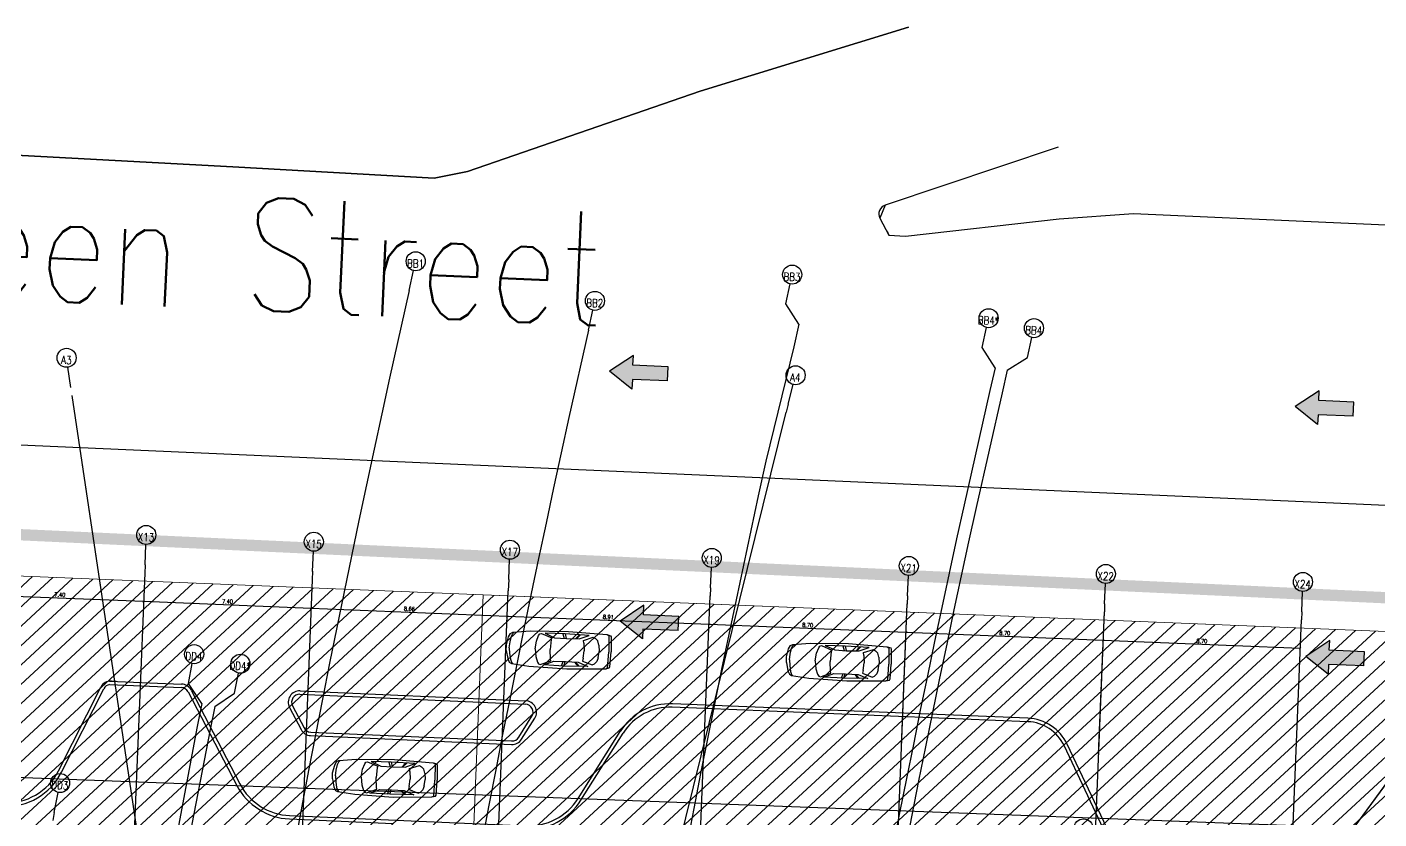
# Model space of a CAD drawing. Extents: x -678889171 to 586587, y -792238163 to 335485.
# Drawn here: x -678760441 to -678700801, y -791928249 to -791893300 of the extents above; entities that cross this region are included whole.
import ezdxf
from ezdxf.enums import TextEntityAlignment as Align

# ---------------------------------------------------------------- set-up
doc = ezdxf.new("R2010")
doc.units = 0
doc.header["$MEASUREMENT"] = 0
doc.layers.get('0').update_dxf_attribs({"color": 8})
for name, color, linetype in [('A-FLOR-PATT', 252, 'Continuous'), ('A-SITE-PATT', 252, 'Continuous'), ('A-WALL', 252, 'Continuous'), ('XR-Axis$0$A-GRID-LINE-OUT', 252, 'Continuous')]:
    doc.layers.add(name, color=color, linetype=linetype)
for name, color, linetype, lineweight in [('BASEMENT3 LAYOUT$0$A-TABL-TEXT', 252, 'Continuous', 30), ('BASEMENT3 LAYOUT$0$HATCH1', 252, 'Continuous', 15), ('BASEMENT3 LAYOUT$0$HATCH2', 252, 'Continuous', 15)]:
    doc.layers.add(name, color=color, linetype=linetype, lineweight=lineweight)
doc.styles.add('Ground floor Towers$0$$Bas01-Rname$0$EN-SC', font='swissc.ttf')
doc.styles.add('Ground floor Towers$0$$Bas01-Rname$0$EN-SCL', font='swisscl.ttf')
doc.styles.add('Ground floor Towers$0$04-Ground Floor$0$V2-lower ground$0$LEVEL  FOR LICENSE LOWER GR$0$$LG- LEVEL$0$AR-SR', font='sarb.shx')
doc.styles.add('MOD-E-TEXT', font='romans.shx', dxfattribs={"width": 0.8, "height": 1.8})
doc.styles.add('XR-Axis$0$MEDAD-E-TEXT', font='romans.shx', dxfattribs={"width": 0.8, "height": 1.8})
doc.styles.add('XR-Axis$0$MOD-E-TEXT', font='romans.shx', dxfattribs={"width": 0.8, "height": 1.8})

# ---------------------------------------------------------------- blocks, each defined once
blk = doc.blocks.new('A$C61C61320')
at = {"layer": 'BASEMENT3 LAYOUT$0$HATCH2'}
h = blk.add_hatch(dxfattribs=at)
h.set_pattern_fill('ANSI31', color=256, scale=5000, style=0)
h.set_pattern_definition([(45, (1320016.062358054, 343948.7931753235), (-441.9417382415922, 441.9417382415922), [])])
h.paths.add_polyline_path([(11086.00013759569, 20764.88754983409), (-87874.57371154218, 20764.88754983409), (-87874.57371154218, -14411.92520058152), (11086.00013759569, -14411.92520058152)])
at = {"layer": 'BASEMENT3 LAYOUT$0$A-TABL-TEXT', "const_width": 500}
blk.add_lwpolyline([(-88972.05171104963, 22775.97554144054), (13087.40149203665, 22211.71815820993), (12977.94017466274, -133203.5437077869), (15397.77637988678, -244279.008176838), (7656.957292334409, -250604.5168011433), (-62676.49176812707, -239864.7054035134), (-80695.52998699364, -235653.5139011407), (-118847.6494075342, -234162.0357504327), (-129624.8318891085, -222084.4801378573), (-129624.8318891085, -153058.7582305309), (-104567.4960696057, -152628.6520064768), (-88972.05156734609, -151257.049707202)], close=True, dxfattribs=at)
at = {"layer": 'BASEMENT3 LAYOUT$0$HATCH1'}
blk.add_lwpolyline([(-34954.57419444504, 20764.88754983409), (11086.00013759569, 20764.88754983409), (11086.00013759569, -14077.61977391367), (-34954.57419444504, -14077.61016135014), (-34954.57429169421, 20764.8875468953)], dxfattribs=at)
at = {"layer": 'BASEMENT3 LAYOUT$0$HATCH2'}
blk.add_lwpolyline([(11086.00013759569, 20764.88754983409), (-87874.57371154218, 20764.88754983409), (-87874.57371154218, -14411.92520058152), (11086.00013759569, -14411.92520058152)], close=True, dxfattribs=at)
blk = doc.blocks.new('2')
at = {"layer": 'BASEMENT3 LAYOUT$0$A-TABL-TEXT', "const_width": 500}
blk.add_lwpolyline([(28948.80459054373, 254973.3362460719), (131008.25779363, 254409.0788628413), (130898.7964762561, 98993.81699684449), (133318.6326814801, -12081.64747220662), (125577.8135939278, -18407.15609651199), (55244.36453346629, -7667.34469888208), (37225.32631459972, -3456.153196509345), (-926.7931059408002, -1964.675045801327), (-11703.97558751516, 10112.88056677405), (-11703.97558751516, 79138.60247410042), (13353.36023198767, 79568.70869815454), (28948.80473424727, 80940.3109974293)], close=True, dxfattribs=at)
at = {"layer": 'BASEMENT3 LAYOUT$0$HATCH1'}
blk.add_lwpolyline([(82966.28210714832, 252962.2482544654), (129006.8564391891, 252962.2482544654), (129006.8564391891, 218119.7409307177), (82966.28210714832, 218119.7505432812), (82966.28200989915, 252962.2482515266)], dxfattribs=at)
blk = doc.blocks.new('XR-Axis$0$_ArchTick')
at = {"const_width": 0.15}
blk.add_lwpolyline([(-0.5, -0.5), (0.5, 0.5)], dxfattribs=at)
blk = doc.blocks.new('*U149')
blk.add_circle((0, 0), 4.2)
at = {"layer": 'XR-Axis$0$A-GRID-LINE-OUT'}
blk.add_line((-7.715274834628325e-16, -13.2), (-7.715274834628325e-16, -4.2), dxfattribs=at)
at = {"style": 'XR-Axis$0$MEDAD-E-TEXT', "width": 0.8, "flags": 4}
for height, p in [(3.5, (-0.0692522248746208, -0.97607523254144)), (1.799999999999999, (-0.0692522248746208, 2.544295698152595))]:
    blk.add_attdef('00', text='', height=height, dxfattribs=at).set_placement(p, align=Align.MIDDLE_CENTER)
blk = doc.blocks.new('*U155')
blk.add_circle((0, 0), 4.2)
at = {"layer": 'XR-Axis$0$A-GRID-LINE-OUT'}
blk.add_line((2.455727016049165, -12.96955684758143), (0.7813676869247332, -4.12667717877591), dxfattribs=at)
at = {"style": 'XR-Axis$0$MEDAD-E-TEXT', "width": 0.8, "flags": 4}
for height, p in [(3.5, (-0.0692522248746208, -0.97607523254144)), (1.799999999999999, (-0.0692522248746208, 2.544295698152595))]:
    blk.add_attdef('00', text='', height=height, dxfattribs=at).set_placement(p, align=Align.MIDDLE_CENTER)
blk = doc.blocks.new('*U156')
blk.add_circle((0, 0), 4.2)
at = {"layer": 'XR-Axis$0$A-GRID-LINE-OUT'}
blk.add_line((-2.699318095198942, -12.92105575488828), (-0.8588739393814826, -4.111245012918999), dxfattribs=at)
at = {"style": 'XR-Axis$0$MEDAD-E-TEXT', "width": 0.8, "flags": 4}
for height, p in [(3.5, (-0.0692522248746208, -0.97607523254144)), (1.799999999999999, (-0.0692522248746208, 2.544295698152595))]:
    blk.add_attdef('00', text='', height=height, dxfattribs=at).set_placement(p, align=Align.MIDDLE_CENTER)
blk = doc.blocks.new('*U157')
blk.add_circle((0, 0), 4.2)
at = {"layer": 'XR-Axis$0$A-GRID-LINE-OUT'}
for p, q in [((-2.443131491831548, -12.97193541895815), (-0.7773600201282209, -4.12743399694123)), ((-11.20169223659843, -18.9542103775528), (-2.443131491831548, -12.97193541895815)), ((-11.20169223659843, -18.9542103775528), (-13.10807514310335, -29.07625089386105))]:
    blk.add_line(p, q, dxfattribs=at)
at = {"style": 'XR-Axis$0$MEDAD-E-TEXT', "width": 0.8, "flags": 4}
for height, p in [(3.5, (-0.0692522248746208, -0.97607523254144)), (1.799999999999999, (-0.0692522248746208, 2.544295698152595))]:
    blk.add_attdef('00', text='', height=height, dxfattribs=at).set_placement(p, align=Align.MIDDLE_CENTER)
blk = doc.blocks.new('*U158')
blk.add_circle((-9.87898100785814e-15, -8.696180063778419e-16), 4.199999999999998)
at = {"layer": 'XR-Axis$0$A-GRID-LINE-OUT'}
for p, q in [((-2.443131491831365, -12.97193541895818), (-0.7773600201281673, -4.127433996941241)), ((3.539143466763433, -21.73049616372496), (-2.443131491831365, -12.97193541895818)), ((3.539143466763433, -21.73049616372496), (1.632760560258663, -31.85253668003324))]:
    blk.add_line(p, q, dxfattribs=at)
at = {"style": 'XR-Axis$0$MEDAD-E-TEXT', "width": 0.8, "flags": 4}
for height, p in [(3.5, (-0.0692522248746208, -0.97607523254144)), (1.799999999999999, (-0.0692522248746208, 2.544295698152595))]:
    blk.add_attdef('00', text='', height=height, dxfattribs=at).set_placement(p, align=Align.MIDDLE_CENTER)
blk = doc.blocks.new('*U160')
blk.add_circle((0, 0), 4.2)
at = {"layer": 'XR-Axis$0$A-GRID-LINE-OUT'}
blk.add_line((-2.092128215239573, -13.03315002334426), (-0.6656771593944101, -4.146911371064082), dxfattribs=at)
at = {"style": 'XR-Axis$0$MEDAD-E-TEXT', "width": 0.8, "flags": 4}
for height, p in [(3.5, (-0.0692522248746208, -0.97607523254144)), (1.799999999999999, (-0.0692522248746208, 2.544295698152595))]:
    blk.add_attdef('00', text='', height=height, dxfattribs=at).set_placement(p, align=Align.MIDDLE_CENTER)
blk = doc.blocks.new('*U161')
blk.add_circle((-3.219646771412954e-15, 0), 4.2)
at = {"layer": 'XR-Axis$0$A-GRID-LINE-OUT'}
for p, q in [((-2.092128215239577, -13.03315002334426), (-0.6656771593944122, -4.146911371064082)), ((4.124361448456265, -21.62705811344871), (-2.092128215239577, -13.03315002334426)), ((4.124361448456265, -21.62705811344871), (2.491867462322356, -31.79686457105824))]:
    blk.add_line(p, q, dxfattribs=at)
at = {"style": 'XR-Axis$0$MEDAD-E-TEXT', "width": 0.8, "flags": 4}
for height, p in [(3.5, (-0.0692522248746208, -0.97607523254144)), (1.799999999999999, (-0.0692522248746208, 2.544295698152595))]:
    blk.add_attdef('00', text='', height=height, dxfattribs=at).set_placement(p, align=Align.MIDDLE_CENTER)
blk = doc.blocks.new('*U164')
blk.add_circle((-1.617584415575494e-16, -1.007692559664894e-15), 4.2)
at = {"layer": 'XR-Axis$0$A-GRID-LINE-OUT'}
for p, q in [((-2.092128215239573, -13.03315002334426), (-0.6656771593944102, -4.146911371064083)), ((-10.68603630534402, -19.24963968704011), (-2.092128215239573, -13.03315002334426)), ((-10.68603630534402, -19.24963968704011), (-12.31853029147793, -29.41944614464964))]:
    blk.add_line(p, q, dxfattribs=at)
at = {"style": 'XR-Axis$0$MEDAD-E-TEXT', "width": 0.8, "flags": 4}
for height, p in [(3.5, (-0.0692522248746208, -0.97607523254144)), (1.799999999999999, (-0.0692522248746208, 2.544295698152595))]:
    blk.add_attdef('00', text='', height=height, dxfattribs=at).set_placement(p, align=Align.MIDDLE_CENTER)
blk = doc.blocks.new('GR')
at = {"layer": 'A-FLOR-PATT'}
h = blk.add_hatch(color=256, dxfattribs=at)
h.dxf.hatch_style = 1
h.paths.add_polyline_path([(59057.88627395034, 278953.7523835227), (59056.27705129981, 278519.2032312229), (60610.88728651404, 278513.446197845), (60608.58252695203, 277891.0765593797), (59053.9722917676, 277896.8335927576), (59052.36306914687, 277462.2844404876), (58033.61902749538, 278211.8012521937)])
h = blk.add_hatch(color=256, dxfattribs=at)
h.dxf.hatch_style = 1
h.paths.add_polyline_path([(89346.54872709513, 278623.770956587), (89344.9395044446, 278189.2218042873), (90899.54973965883, 278183.4647709094), (90897.24498009682, 277561.0951324441), (89342.63474491239, 277566.8521658219), (89341.02552229166, 277132.303013552), (88322.28148064017, 277881.8198252581)])
h = blk.add_hatch(color=256, dxfattribs=at)
h.dxf.hatch_style = 1
h.paths.add_polyline_path([(59970.19181406498, 267961.1502820514), (59968.58259141445, 267526.6011297517), (61523.19282662868, 267520.8440963738), (61520.88806706667, 266898.4744579084), (59966.27783188224, 266904.2314912863), (59964.66860926151, 266469.6823390163), (58945.92456761003, 267219.1991507225)])
h = blk.add_hatch(color=256, dxfattribs=at)
h.dxf.hatch_style = 1
h.paths.add_polyline_path([(90258.85426983237, 267631.1688551083), (90257.24504718184, 267196.6197028086), (91811.85528239608, 267190.8626694307), (91809.55052283406, 266568.4930309653), (90254.94028764963, 266574.2500643432), (90253.3310650289, 266139.7009120733), (89234.58702337742, 266889.2177237794)])
for p, q in [((70594.53894007554, 293926.920666032), (61533.87477028609, 290724.8060831535)), ((61533.87477028609, 290724.8060831535), (70594.53894007554, 293926.920666032)), ((61533.87477028609, 290724.8060831535), (51410.05360467808, 286761.3491316412)), ((51410.05360467808, 286761.3491316412), (61533.87477028609, 290724.8060831535)), ((77411.92282558721, 288896.9045669275), (69883.68625970905, 286025.2285392575)), ((77411.92282558721, 288896.9045669275), (69883.68625970905, 286025.2285392575)), ((41067.39320376888, 286558.8131297306), (5560.78285821568, 286982.1590512926)), ((5560.78285821568, 286982.1590512926), (41067.39320376888, 286558.8131297306)), ((49951.94295801851, 286413.9108747694), (41067.39320376888, 286558.8131297306)), ((41067.39320376888, 286558.8131297306), (49951.94295801851, 286413.9108747694)), ((51410.05360467808, 286761.3491316412), (49951.94295801851, 286413.9108747694)), ((49951.94295801851, 286413.9108747694), (51410.05360467808, 286761.3491316412)), ((69883.68625970905, 286025.2285392575), (69675.35038427988, 285447.4014344321)), ((70844.18883643614, 284701.3011242864), (77586.78468460527, 285743.8610642011)), ((70844.18883643614, 284701.3011242864), (77586.78468460527, 285743.8610642011)), ((77586.78468460527, 285743.8610642011), (80851.23404619072, 286112.5701171467)), ((77586.78468460527, 285743.8610642011), (80851.23404619072, 286112.5701171467)), ((80851.23404619072, 286112.5701171467), (89338.1282702757, 286074.6962665515)), ((80851.23404619072, 286112.5701171467), (89338.1282702757, 286074.6962665515)), ((89338.1282702757, 286074.6962665515), (114763.0516392346, 285999.6917085722)), ((89338.1282702757, 286074.6962665515), (114763.0516392346, 285999.6917085722)), ((69675.35038427988, 285447.4014344321), (70101.09439266291, 284720.6827547926)), ((70101.09439266291, 284720.6827547926), (70844.18883643614, 284701.3011242864)), ((70101.09439266291, 284720.6827547926), (70844.18883643614, 284701.3011242864)), ((49057.78578930264, 281414.9719272973), (48352.81266283779, 277518.2228114791)), ((57029.35909175381, 279991.9495533027), (56326.8152177553, 276095.0983425131)), ((66113.30424795958, 279618.0695842307), (65088.3788168185, 274531.4443575545)), ((59057.88627395034, 278953.7523835227, 306777.9999999569), (58033.61902749538, 278211.8012521937, 306777.9999999569)), ((59056.27705129981, 278519.2032312229, 306777.9999999569), (59057.88627395034, 278953.7523835227, 306777.9999999569)), ((89346.54872709513, 278623.770956587, 306777.9999999569), (88322.28148064017, 277881.8198252581, 306777.9999999569)), ((89344.9395044446, 278189.2218042873, 306777.9999999569), (89346.54872709513, 278623.770956587, 306777.9999999569)), ((59052.36306914687, 277462.2844404876, 306777.9999999569), (58033.61902749538, 278211.8012521937, 306777.9999999569)), ((60610.88728651404, 278513.446197845, 306777.9999999569), (59056.27705129981, 278519.2032312229, 306777.9999999569)), ((60608.58252695203, 277891.0765593797, 306777.9999999569), (60610.88728651404, 278513.446197845, 306777.9999999569)), ((74834.68364011255, 278046.8952801797), (73899.15418162628, 272958.9536808591)), ((75374.780234706, 277957.5242410436), (74437.61800100471, 272859.2045230813)), ((90899.54973965883, 278183.4647709094, 306777.9999999569), (89344.9395044446, 278189.2218042873, 306777.9999999569)), ((90897.24498009682, 277561.0951324441, 306777.9999999569), (90899.54973965883, 278183.4647709094, 306777.9999999569)), ((59053.9722917676, 277896.8335927576, 306777.9999999569), (59052.36306914687, 277462.2844404876, 306777.9999999569)), ((60608.58252695203, 277891.0765593797, 306777.9999999569), (59053.9722917676, 277896.8335927576, 306777.9999999569)), ((89341.02552229166, 277132.303013552, 306777.9999999569), (88322.28148064017, 277881.8198252581, 306777.9999999569)), ((89342.63474491239, 277566.8521658219, 306777.9999999569), (89341.02552229166, 277132.303013552, 306777.9999999569)), ((90897.24498009682, 277561.0951324441, 306777.9999999569), (89342.63474491239, 277566.8521658219, 306777.9999999569)), ((65971.74904647877, 277074.9089906588), (65898.15266842628, 276722.6189416033)), ((36365, 265810), (34393.88332480181, 276184.0832121912)), ((49525, 196905), (34393.90724153118, 276184.0878004957)), ((50170, 200055), (65898.1526684232, 276722.6189415882)), ((-36715.01679314248, 274156.8960700741), (141769.4030751762, 273524.707996313)), ((49525, 196905), (100317.2811657881, 272271.475170982)), ((88730, 255075), (100317.2811659119, 272271.4751711657)), ((37904.99999999983, 268845.0000000008), (37904.99999999983, 268470.0000000008)), ((37905, 268485), (37905, 225220)), ((45304.99999999983, 268860.0000000008), (45304.99999999983, 268485.0000000008)), ((45305, 268485), (45305, 225220)), ((53964.99999999983, 268845.0000000008), (53964.99999999983, 268350.0000000008)), ((62874.99999999983, 268845.0000000008), (62874.99999999983, 268470.0000000008)), ((62875, 225220), (62875, 268485)), ((71574.99999999983, 268845.0000000008), (71574.99999999983, 268470.0000000008)), ((71575, 225220), (71575, 268485)), ((71575, 226130), (71575, 268485)), ((71575, 262225), (71575, 268485)), ((80274.99999999983, 268845.0000000007), (80274.99999999983, 268485.0000000008)), ((80275, 225220), (80275, 268485)), ((80275, 226130), (80275, 268485)), ((80275, 262200), (80275, 268485)), ((88974.99999999983, 268845.0000000007), (88974.99999999983, 268485.0000000008)), ((88975, 226130), (88975, 268485)), ((53965, 225220), (53965, 268350)), ((59970.19181406498, 267961.1502820514, 306777.9999999569), (58945.92456761003, 267219.1991507225, 306777.9999999569)), ((59968.58259141445, 267526.6011297517, 306777.9999999569), (59970.19181406498, 267961.1502820514, 306777.9999999569)), ((30505, 267235), (37905, 267235)), ((37905, 267235), (45305, 267235)), ((45305, 267235), (53965, 267235)), ((53965, 267235), (62875, 267235)), ((59964.66860926151, 266469.6823390163, 306777.9999999569), (58945.92456761003, 267219.1991507225, 306777.9999999569)), ((61523.19282662868, 267520.8440963738, 306777.9999999569), (59968.58259141445, 267526.6011297517, 306777.9999999569)), ((61520.88806706667, 266898.4744579084, 306777.9999999569), (61523.19282662868, 267520.8440963738, 306777.9999999569)), ((62875, 267235), (71575, 267235)), ((71575, 267235), (80275, 267235)), ((80275, 267235), (88975, 267235)), ((90258.85426983237, 267631.1688551083, 306777.9999999569), (89234.58702337742, 266889.2177237794, 306777.9999999569)), ((90257.24504718184, 267196.6197028086, 306777.9999999569), (90258.85426983237, 267631.1688551083, 306777.9999999569)), ((91811.85528239608, 267190.8626694307, 306777.9999999569), (90257.24504718184, 267196.6197028086, 306777.9999999569)), ((91809.55052283406, 266568.4930309653, 306777.9999999569), (91811.85528239608, 267190.8626694307, 306777.9999999569)), ((54237.96618529054, 266528.9723576923), (54999.96618529054, 266617.8723576923)), ((54999.96618529054, 266617.8723576923), (56689.06618529054, 266668.6723576923)), ((56689.06618529054, 266668.6723576923), (58397.08107890757, 266595.7149108837)), ((58397.08107890757, 266595.7149108837), (58555.96618529054, 266554.3723576923)), ((58397.08107890757, 266595.7149108837), (58481.01536561841, 266553.7477675283)), ((59966.27783188224, 266904.2314912863, 306777.9999999569), (59964.66860926151, 266469.6823390163, 306777.9999999569)), ((61520.88806706667, 266898.4744579084, 306777.9999999569), (59966.27783188224, 266904.2314912863, 306777.9999999569)), ((67366.33796745678, 266583.6313210352), (69055.43796745679, 266634.4313210351)), ((69055.43796745679, 266634.4313210351), (70763.4528610738, 266561.4738742266)), ((90253.3310650289, 266139.7009120733, 306777.9999999569), (89234.58702337742, 266889.2177237794, 306777.9999999569)), ((53983.96618529054, 265970.1723576923), (54060.16618529054, 266325.7723576922)), ((54060.16618529054, 266325.7723576922), (54136.36618529055, 266478.1723576923)), ((54110.96618529054, 265843.1723576923), (54136.36618529055, 266097.1723576923)), ((54136.36618529055, 266478.1723576923), (54237.96618529054, 266528.9723576923)), ((54136.36618529055, 266097.1723576923), (54187.16618529054, 266351.1723576923)), ((54187.16618529054, 266351.1723576923), (54237.96618529054, 266478.1723576923)), ((54237.96618529054, 266478.1723576923), (54294.79330393462, 266534.9994763364)), ((55253.96618529054, 265843.1723576923), (55292.06618529054, 266186.0723576923)), ((55292.06618529054, 266186.0723576923), (55380.96618529054, 266427.3723576923)), ((55380.96618529054, 266427.3723576923), (55431.76618529054, 266503.5723576923)), ((55431.76618529054, 266503.5723576923), (55507.96618529054, 266528.9723576923)), ((55507.96618529054, 266528.9723576923), (55965.16618529054, 266351.1723576923)), ((56549.36618529055, 266554.3723576923), (55660.36618529055, 266541.6723576923)), ((55660.36618529055, 266541.6723576923), (56092.16618529054, 266363.8723576923)), ((55939.76618529054, 266274.9723576923), (55914.36618529055, 265843.1723576923)), ((55965.16618529054, 266351.1723576923), (55939.76618529054, 266274.9723576923)), ((56092.16618529054, 266363.8723576923), (56612.86618529055, 266351.1723576923)), ((56440.05616988222, 266552.9340680158), (56511.26618529054, 266351.1723576923)), ((56545.99136011572, 266554.3279520979), (56600.16618529054, 266351.1723576923)), ((57603.46618529054, 266528.9723576923), (56549.36618529055, 266554.3723576923)), ((56612.86618529055, 266351.1723576923), (57171.66618529054, 266363.8723576923)), ((57179.72352201658, 266538.4946647321), (57031.96618529054, 266363.8723576923)), ((57230.20877631511, 266537.3601646355), (57070.06618529054, 266363.8723576923)), ((57171.66618529054, 266363.8723576923), (57603.46618529054, 266528.9723576923)), ((57362.16618529054, 266300.3723576923), (57793.96618529054, 266452.7723576922)), ((57387.56618529054, 266173.3723576923), (57362.16618529054, 266300.3723576923)), ((57387.56618529054, 266173.3723576923), (57412.96618529054, 265843.1723576923)), ((57793.96618529054, 266452.7723576922), (57895.56618529054, 266401.9723576923)), ((57997.16618529054, 266300.3723576923), (57895.56618529054, 266401.9723576923)), ((58047.96618529054, 266122.5723576923), (57997.16618529054, 266300.3723576923)), ((58047.96618529054, 266122.5723576923), (58073.36618529055, 265843.1723576923)), ((58481.01536561841, 266553.7477675283), (58505.16618529054, 265830.4723576923)), ((58555.96618529054, 266554.3723576923), (58581.36618529055, 266503.5723576923)), ((58581.36618529055, 266503.5723576923), (58606.76618529054, 265843.1723576923)), ((66350.33796745678, 265935.9313210351), (66426.53796745678, 266291.5313210351)), ((66426.53796745678, 266291.5313210351), (66502.7379674568, 266443.9313210351)), ((66477.33796745678, 265808.9313210351), (66502.7379674568, 266062.9313210351)), ((66502.7379674568, 266443.9313210351), (66604.33796745678, 266494.7313210351)), ((66502.7379674568, 266062.9313210351), (66553.53796745678, 266316.9313210351)), ((66553.53796745678, 266316.9313210351), (66604.33796745678, 266443.9313210351)), ((66604.33796745678, 266494.7313210351), (67366.33796745678, 266583.6313210352)), ((66604.33796745678, 266443.9313210351), (66661.16508610085, 266500.7584396793)), ((67620.33796745678, 265808.9313210351), (67658.43796745679, 266151.8313210352)), ((67658.43796745679, 266151.8313210352), (67747.33796745678, 266393.1313210352)), ((67747.33796745678, 266393.1313210352), (67798.13796745679, 266469.3313210352)), ((67798.13796745679, 266469.3313210352), (67874.33796745678, 266494.7313210351)), ((67874.33796745678, 266494.7313210351), (68331.53796745678, 266316.9313210351)), ((68915.7379674568, 266520.1313210352), (68026.7379674568, 266507.4313210351)), ((68026.7379674568, 266507.4313210351), (68458.53796745678, 266329.6313210352)), ((68306.13796745679, 266240.7313210351), (68280.7379674568, 265808.9313210351)), ((68331.53796745678, 266316.9313210351), (68306.13796745679, 266240.7313210351)), ((68458.53796745678, 266329.6313210352), (68979.2379674568, 266316.9313210351)), ((68806.42795204847, 266518.6930313587), (68877.63796745679, 266316.9313210351)), ((68912.36314228196, 266520.0869154407), (68966.53796745678, 266316.9313210351)), ((69969.83796745678, 266494.7313210351), (68915.7379674568, 266520.1313210352)), ((68979.2379674568, 266316.9313210351), (69538.03796745678, 266329.6313210352)), ((69546.09530418283, 266504.253628075), (69398.33796745678, 266329.6313210352)), ((69596.58055848135, 266503.1191279784), (69436.43796745679, 266329.6313210352)), ((69538.03796745678, 266329.6313210352), (69969.83796745678, 266494.7313210351)), ((69728.53796745678, 266266.1313210352), (70160.33796745678, 266418.5313210351)), ((69753.93796745679, 266139.1313210352), (69728.53796745678, 266266.1313210352)), ((69753.93796745679, 266139.1313210352), (69779.33796745678, 265808.9313210351)), ((70160.33796745678, 266418.5313210351), (70261.93796745679, 266367.7313210351)), ((70363.53796745678, 266266.1313210352), (70261.93796745679, 266367.7313210351)), ((70414.33796745678, 266088.3313210352), (70363.53796745678, 266266.1313210352)), ((70414.33796745678, 266088.3313210352), (70439.7379674568, 265808.9313210351)), ((70763.4528610738, 266561.4738742266), (70922.33796745678, 266520.1313210352)), ((70763.4528610738, 266561.4738742266), (70847.38714778466, 266519.5067308712)), ((70847.38714778466, 266519.5067308712), (70871.53796745678, 265796.2313210351)), ((70922.33796745678, 266520.1313210352), (70947.7379674568, 266469.3313210352)), ((70947.7379674568, 266469.3313210352), (70973.13796745679, 265808.9313210351)), ((90254.94028764963, 266574.2500643432, 306777.9999999569), (90253.3310650289, 266139.7009120733, 306777.9999999569)), ((91809.55052283406, 266568.4930309653, 306777.9999999569), (90254.94028764963, 266574.2500643432, 306777.9999999569)), ((53983.96618529054, 265716.1723576923), (53983.96618529054, 265970.1723576923)), ((53983.96618529054, 265716.1723576923), (54060.16618529054, 265360.5723576923)), ((54110.96618529054, 265843.1723576923), (54136.36618529055, 265589.1723576923)), ((54136.36618529055, 265589.1723576923), (54187.16618529054, 265335.1723576923)), ((55253.96618529054, 265843.1723576923), (55292.06618529054, 265500.2723576922)), ((55292.06618529054, 265500.2723576922), (55380.96618529054, 265258.9723576923)), ((55939.76618529054, 265411.3723576923), (55914.36618529055, 265843.1723576923)), ((55965.16618529054, 265335.1723576923), (55939.76618529054, 265411.3723576923)), ((57387.56618529054, 265512.9723576923), (57362.16618529054, 265385.9723576923)), ((57387.56618529054, 265512.9723576923), (57412.96618529054, 265843.1723576923)), ((58047.96618529054, 265563.7723576922), (57997.16618529054, 265385.9723576923)), ((58047.96618529054, 265563.7723576922), (58073.36618529055, 265843.1723576923)), ((58481.01536561841, 265132.5969478562), (58505.16618529054, 265830.4723576923)), ((58581.36618529055, 265182.7723576922), (58606.76618529054, 265843.1723576923)), ((66350.33796745678, 265681.9313210351), (66350.33796745678, 265935.9313210351)), ((66350.33796745678, 265681.9313210351), (66426.53796745678, 265326.3313210352)), ((66477.33796745678, 265808.9313210351), (66502.7379674568, 265554.9313210351)), ((66502.7379674568, 265554.9313210351), (66553.53796745678, 265300.9313210351)), ((67620.33796745678, 265808.9313210351), (67658.43796745679, 265466.0313210351)), ((67658.43796745679, 265466.0313210351), (67747.33796745678, 265224.7313210351)), ((68306.13796745679, 265377.1313210352), (68280.7379674568, 265808.9313210351)), ((69753.93796745679, 265478.7313210351), (69728.53796745678, 265351.7313210351)), ((69753.93796745679, 265478.7313210351), (69779.33796745678, 265808.9313210351)), ((70414.33796745678, 265529.5313210351), (70363.53796745678, 265351.7313210351)), ((70414.33796745678, 265529.5313210351), (70439.7379674568, 265808.9313210351)), ((70847.38714778466, 265098.3559111991), (70871.53796745678, 265796.2313210351)), ((70947.7379674568, 265148.5313210351), (70973.13796745679, 265808.9313210351)), ((54060.16618529054, 265360.5723576923), (54136.36618529055, 265208.1723576923)), ((54136.36618529055, 265208.1723576923), (54237.96618529054, 265157.3723576923)), ((54187.16618529054, 265335.1723576923), (54237.96618529054, 265208.1723576923)), ((54237.96618529054, 265208.1723576923), (54294.79330393462, 265151.3452390482)), ((54237.96618529054, 265157.3723576923), (54999.96618529054, 265068.4723576923)), ((54999.96618529054, 265068.4723576923), (56689.06618529054, 265017.6723576923)), ((55380.96618529054, 265258.9723576923), (55431.76618529054, 265182.7723576922)), ((55431.76618529054, 265182.7723576922), (55507.96618529054, 265157.3723576923)), ((55507.96618529054, 265157.3723576923), (55965.16618529054, 265335.1723576923)), ((55660.36618529055, 265144.6723576923), (56092.16618529054, 265322.4723576923)), ((56549.36618529055, 265131.9723576923), (55660.36618529055, 265144.6723576923)), ((56092.16618529054, 265322.4723576923), (56612.86618529055, 265335.1723576923)), ((56440.05616988222, 265133.4106473687), (56511.26618529054, 265335.1723576923)), ((56545.99136011572, 265132.0167632867), (56600.16618529054, 265335.1723576923)), ((57603.46618529054, 265157.3723576923), (56549.36618529055, 265131.9723576923)), ((56612.86618529055, 265335.1723576923), (57171.66618529054, 265322.4723576923)), ((56689.06618529054, 265017.6723576923), (58397.08107890757, 265090.6298045008)), ((57179.72352201658, 265147.8500506524), (57031.96618529054, 265322.4723576923)), ((57230.20877631511, 265148.984550749), (57070.06618529054, 265322.4723576923)), ((57171.66618529054, 265322.4723576923), (57603.46618529054, 265157.3723576923)), ((57362.16618529054, 265385.9723576923), (57793.96618529054, 265233.5723576923)), ((57793.96618529054, 265233.5723576923), (57895.56618529054, 265284.3723576923)), ((57997.16618529054, 265385.9723576923), (57895.56618529054, 265284.3723576923)), ((58397.08107890757, 265090.6298045008), (58481.01536561841, 265132.5969478562)), ((58397.08107890757, 265090.6298045008), (58555.96618529054, 265131.9723576923)), ((58555.96618529054, 265131.9723576923), (58581.36618529055, 265182.7723576922)), ((66426.53796745678, 265326.3313210352), (66502.7379674568, 265173.9313210351)), ((66502.7379674568, 265173.9313210351), (66604.33796745678, 265123.1313210352)), ((66553.53796745678, 265300.9313210351), (66604.33796745678, 265173.9313210351)), ((66604.33796745678, 265173.9313210351), (66661.16508610085, 265117.1042023911)), ((66604.33796745678, 265123.1313210352), (67366.33796745678, 265034.2313210351)), ((67366.33796745678, 265034.2313210351), (69055.43796745679, 264983.4313210351)), ((67747.33796745678, 265224.7313210351), (67798.13796745679, 265148.5313210351)), ((67798.13796745679, 265148.5313210351), (67874.33796745678, 265123.1313210352)), ((67874.33796745678, 265123.1313210352), (68331.53796745678, 265300.9313210351)), ((68026.7379674568, 265110.4313210351), (68458.53796745678, 265288.2313210351)), ((68915.7379674568, 265097.7313210351), (68026.7379674568, 265110.4313210351)), ((68331.53796745678, 265300.9313210351), (68306.13796745679, 265377.1313210352)), ((68458.53796745678, 265288.2313210351), (68979.2379674568, 265300.9313210351)), ((68806.42795204847, 265099.1696107116), (68877.63796745679, 265300.9313210351)), ((68912.36314228196, 265097.7757266295), (68966.53796745678, 265300.9313210351)), ((69969.83796745678, 265123.1313210352), (68915.7379674568, 265097.7313210351)), ((68979.2379674568, 265300.9313210351), (69538.03796745678, 265288.2313210351)), ((69055.43796745679, 264983.4313210351), (70763.4528610738, 265056.3887678437)), ((69546.09530418283, 265113.6090139953), (69398.33796745678, 265288.2313210351)), ((69596.58055848135, 265114.7435140919), (69436.43796745679, 265288.2313210351)), ((69538.03796745678, 265288.2313210351), (69969.83796745678, 265123.1313210352)), ((69728.53796745678, 265351.7313210351), (70160.33796745678, 265199.3313210352)), ((70160.33796745678, 265199.3313210352), (70261.93796745679, 265250.1313210352)), ((70363.53796745678, 265351.7313210351), (70261.93796745679, 265250.1313210352)), ((70763.4528610738, 265056.3887678437), (70847.38714778466, 265098.3559111991)), ((70763.4528610738, 265056.3887678437), (70922.33796745678, 265097.7313210351)), ((70922.33796745678, 265097.7313210351), (70947.7379674568, 265148.5313210351)), ((36544.2299498475, 263653.7986117797), (39728.0594909424, 263651.7150739298)), ((36628.78499950183, 263661.000028606), (36846.68380380375, 263661.000028606)), ((77100.18525342179, 263660.7313273381), (61402.23346243033, 263660.3742112204)), ((34457.98306178729, 259609.3768018229), (36173.93047241043, 263368.6231467419)), ((34594.43941991474, 259547.0898663822), (36310.38683053787, 263306.3362113012)), ((36558.10700125352, 263503.7894983446), (39727.96132908837, 263501.7151060489)), ((40031.7307262145, 263325.7374313074), (42349.63893811239, 259280.9580101521)), ((40161.87554133113, 263400.3184416135), (42479.783753229, 259355.5390204581)), ((44965.15565280385, 263415.5074138484, 1.096511786221132e-08), (54926.61359980391, 263382.3534773188, 1.08997497480902e-08)), ((44965.65488323403, 263565.506583076, 1.096511786221132e-08), (54927.11283023408, 263532.3526465463, 1.08997497480902e-08)), ((77100.1886658044, 263510.731327377), (61402.23687481294, 263510.3742112593)), ((44530.17473141156, 262816.9059846306), (45075.46660769903, 261865.3646990821, 1.499826247822391e-08)), ((44660.31954652819, 262891.4869949366), (45205.61142281565, 261939.945709388, 1.499826247822391e-08)), ((54685.84173337586, 261910.3056101211), (55229.11996407225, 262858.3330584068, -1.574740979551052e-08)), ((54815.98654849251, 261835.7245998152), (55359.2647791889, 262783.7520481009, -1.574740979551052e-08)), ((80758.42958107695, 258663.5023633386), (78739.05603479249, 262519.073737392)), ((80908.42958107695, 258700.4062925953), (78871.93376043598, 262588.6690678949)), ((57409.41685472583, 259321.9681957618), (59146.44914837342, 262353.1117238662)), ((57539.56166984246, 259247.3871854559), (59276.59396349004, 262278.5307135603)), ((40500.17804705011, 261815.9406219232), (39747.55977720462, 256682.4522761889)), ((41071.931771606, 261705.8343613558), (40288.29350267557, 256580.547485207)), ((45507.61240515433, 261613.9708565206, -1.020601935302115e-08), (54380.50024517014, 261584.3307572552, -9.742937682861332e-09)), ((45508.11348103441, 261763.9700195948, -1.020601935302115e-08), (54381.00132105022, 261734.3299203294, -9.742937682861332e-09)), ((46801.05827734619, 260562.2443568186), (47563.05827734619, 260651.1443568186)), ((47563.05827734619, 260651.1443568186), (49252.15827734619, 260701.9443568186)), ((49252.15827734619, 260701.9443568186), (50960.17317096322, 260628.9869100101)), ((46547.05827734619, 260003.4443568186), (46623.25827734619, 260359.0443568186)), ((46623.25827734619, 260359.0443568186), (46699.4582773462, 260511.4443568186)), ((46674.05827734619, 259876.4443568186), (46699.4582773462, 260130.4443568186)), ((46699.4582773462, 260511.4443568186), (46801.05827734619, 260562.2443568186)), ((46699.4582773462, 260130.4443568186), (46750.25827734619, 260384.4443568186)), ((46750.25827734619, 260384.4443568186), (46801.05827734619, 260511.4443568186)), ((46801.05827734619, 260511.4443568186), (46857.88539599027, 260568.2714754627)), ((47817.05827734619, 259876.4443568186), (47855.15827734619, 260219.3443568186)), ((47855.15827734619, 260219.3443568186), (47944.05827734619, 260460.6443568186)), ((47944.05827734619, 260460.6443568186), (47994.8582773462, 260536.8443568186)), ((47994.8582773462, 260536.8443568186), (48071.05827734619, 260562.2443568186)), ((48071.05827734619, 260562.2443568186), (48528.25827734619, 260384.4443568186)), ((49112.4582773462, 260587.6443568186), (48223.4582773462, 260574.9443568186)), ((48223.4582773462, 260574.9443568186), (48655.25827734619, 260397.1443568186)), ((48502.8582773462, 260308.2443568186), (48477.4582773462, 259876.4443568186)), ((48528.25827734619, 260384.4443568186), (48502.8582773462, 260308.2443568186)), ((48655.25827734619, 260397.1443568186), (49175.9582773462, 260384.4443568186)), ((49003.14826193787, 260586.2060671422), (49074.3582773462, 260384.4443568186)), ((49109.08345217137, 260587.5999512242), (49163.25827734619, 260384.4443568186)), ((50166.55827734619, 260562.2443568186), (49112.4582773462, 260587.6443568186)), ((49175.9582773462, 260384.4443568186), (49734.75827734619, 260397.1443568186)), ((49742.81561407223, 260571.7666638585), (49595.05827734619, 260397.1443568186)), ((49793.30086837076, 260570.6321637619), (49633.15827734619, 260397.1443568186)), ((49734.75827734619, 260397.1443568186), (50166.55827734619, 260562.2443568186)), ((49925.25827734619, 260333.6443568186), (50357.05827734619, 260486.0443568186)), ((49950.65827734619, 260206.6443568186), (49925.25827734619, 260333.6443568186)), ((49950.65827734619, 260206.6443568186), (49976.05827734619, 259876.4443568186)), ((50357.05827734619, 260486.0443568186), (50458.65827734619, 260435.2443568186)), ((50560.25827734619, 260333.6443568186), (50458.65827734619, 260435.2443568186)), ((50611.05827734619, 260155.8443568186), (50560.25827734619, 260333.6443568186)), ((50611.05827734619, 260155.8443568186), (50636.4582773462, 259876.4443568186)), ((50960.17317096322, 260628.9869100101), (51119.05827734619, 260587.6443568186)), ((50960.17317096322, 260628.9869100101), (51044.10745767406, 260587.0197666547)), ((51044.10745767406, 260587.0197666547), (51068.25827734619, 259863.7443568186)), ((51119.05827734619, 260587.6443568186), (51144.4582773462, 260536.8443568186)), ((51144.4582773462, 260536.8443568186), (51169.8582773462, 259876.4443568186)), ((46547.05827734619, 259749.4443568186), (46547.05827734619, 260003.4443568186)), ((46547.05827734619, 259749.4443568186), (46623.25827734619, 259393.8443568186)), ((46674.05827734619, 259876.4443568186), (46699.4582773462, 259622.4443568186)), ((46699.4582773462, 259622.4443568186), (46750.25827734619, 259368.4443568186)), ((47817.05827734619, 259876.4443568186), (47855.15827734619, 259533.5443568186)), ((47855.15827734619, 259533.5443568186), (47944.05827734619, 259292.2443568186)), ((48502.8582773462, 259444.6443568186), (48477.4582773462, 259876.4443568186)), ((48528.25827734619, 259368.4443568186), (48502.8582773462, 259444.6443568186)), ((49950.65827734619, 259546.2443568186), (49925.25827734619, 259419.2443568186)), ((49950.65827734619, 259546.2443568186), (49976.05827734619, 259876.4443568186)), ((50611.05827734619, 259597.0443568186), (50560.25827734619, 259419.2443568186)), ((50611.05827734619, 259597.0443568186), (50636.4582773462, 259876.4443568186)), ((51044.10745767406, 259165.8689469825), (51068.25827734619, 259863.7443568186)), ((51144.4582773462, 259216.0443568186), (51169.8582773462, 259876.4443568186)), ((10247.36302900226, 259194.2449932595), (95967.49527089013, 259427.0335700692)), ((10248.88678863016, 259195.5343468651), (96062.7684324123, 259428.322321286)), ((46623.25827734619, 259393.8443568186), (46699.4582773462, 259241.4443568186)), ((46699.4582773462, 259241.4443568186), (46801.05827734619, 259190.6443568186)), ((46750.25827734619, 259368.4443568186), (46801.05827734619, 259241.4443568186)), ((46801.05827734619, 259241.4443568186), (46857.88539599027, 259184.6172381745)), ((46801.05827734619, 259190.6443568186), (47563.05827734619, 259101.7443568186)), ((47563.05827734619, 259101.7443568186), (49252.15827734619, 259050.9443568186)), ((47944.05827734619, 259292.2443568186), (47994.8582773462, 259216.0443568186)), ((47994.8582773462, 259216.0443568186), (48071.05827734619, 259190.6443568186)), ((48071.05827734619, 259190.6443568186), (48528.25827734619, 259368.4443568186)), ((48223.4582773462, 259177.9443568186), (48655.25827734619, 259355.7443568186)), ((49112.4582773462, 259165.2443568186), (48223.4582773462, 259177.9443568186)), ((48655.25827734619, 259355.7443568186), (49175.9582773462, 259368.4443568186)), ((49003.14826193787, 259166.682646495), (49074.3582773462, 259368.4443568186)), ((49109.08345217137, 259165.288762413), (49163.25827734619, 259368.4443568186)), ((50166.55827734619, 259190.6443568186), (49112.4582773462, 259165.2443568186)), ((49175.9582773462, 259368.4443568186), (49734.75827734619, 259355.7443568186)), ((49252.15827734619, 259050.9443568186), (50960.17317096322, 259123.9018036271)), ((49742.81561407223, 259181.1220497787), (49595.05827734619, 259355.7443568186)), ((49793.30086837076, 259182.2565498754), (49633.15827734619, 259355.7443568186)), ((49734.75827734619, 259355.7443568186), (50166.55827734619, 259190.6443568186)), ((49925.25827734619, 259419.2443568186), (50357.05827734619, 259266.8443568186)), ((50357.05827734619, 259266.8443568186), (50458.65827734619, 259317.6443568186)), ((50560.25827734619, 259419.2443568186), (50458.65827734619, 259317.6443568186)), ((50960.17317096322, 259123.9018036271), (51044.10745767406, 259165.8689469825)), ((50960.17317096322, 259123.9018036271), (51119.05827734619, 259165.2443568186)), ((51119.05827734619, 259165.2443568186), (51144.4582773462, 259216.0443568186)), ((34349.16338620894, 257765.6147328879), (34294.37726909562, 257409.913753275)), ((44726.76565203737, 257898.2908101575), (49291.67829155832, 257883.5808203603)), ((44727.24901003082, 258048.2900313722), (55145.19518748477, 258014.7192066753))]:
    blk.add_line(p, q, dxfattribs=at)
for centre, radius, start, end in [((70028.07888452373, 285646.6963414762), 405.1368347336781, 110.8795526324804, 209.466855144409), ((93100.85550983838, 298683.0312868507), 26906.06229045421, 209.4668551505435, 211.2604695430622), ((687279.656740699, 163488.6097753342), 649022.5456272444, 169.8809308091749, 188.016783999427), ((687279.656740699, 163488.6097753342), 640922.5456272444, 169.8809308091749, 188.016783999427), ((687279.656740699, 163488.6097753342), 632022.5456272444, 169.8809308091749, 188.016783999427), ((687279.656740699, 163488.6097753342), 623072.5456272444, 169.8809308091749, 188.016783999427), ((687377.2148750997, 163494.3993246956), 622619.9563395467, 169.8833632136182, 188.0029312343603), ((36628.78499950192, 263161.0000286062), 500, 90, 155.4651758901165), ((39728.05949094219, 263151.7150739296), 500, 29.81537052618945, 90), ((61402.29261039488, 261060.3742118961), 2600, 90.00130343388095, 150.1846294729814), ((77100.23075185654, 261660.7313278556), 2000, 27.64350948125433, 90.00130343388095), ((36628.78499950192, 263161.0000286062), 350, 101.6502604870555, 155.4651758901165), ((39728.05949094219, 263151.7150739296), 350, 29.81537052618945, 90), ((44963.9907818003, 263065.5093523171, -2.492002830287987e-06), 500, 89.80930766988371, 209.8153705270184), ((44963.9907818003, 263065.5093523171, -2.492002830287987e-06), 350, 89.80930766988371, 209.8153705270184), ((54925.44872880034, 263032.3554157875, -1.705125552698786e-06), 350, 330.1846294729814, 89.80930766988371), ((54925.44872880034, 263032.3554157875, -1.705125552698786e-06), 500, 330.1846294729814, 89.80930766988371), ((61402.29261039488, 261060.3742118961), 2450, 90.00130343388095, 150.1846294729814), ((77100.23075185654, 261660.7313278556), 1850, 27.64350948125433, 90.00130343388095), ((45509.28265808777, 262113.9680667672, -2.234469682374504e-06), 500, 209.8153705270184, 269.8086027557612), ((45509.28265808777, 262113.9680667672, -2.234469682374504e-06), 350, 209.8153705270184, 269.8086027557612), ((54382.17049810378, 262084.3279675026, 1.058420970722541e-07), 500, 269.8086027557612, 330.1846294729814), ((54382.17049810378, 262084.3279675026, 1.058420970722541e-07), 350, 269.8086027557612, 330.1846294729814), ((32092.73952091188, 260689.0170161301), 2750, 269.8153705274968, 335.4651758901165), ((32092.73952091188, 260689.0170161301), 2600, 269.8153705274968, 335.4651758901165), ((44735.62721525042, 260648.2765324291, -4.502006948676862e-08), 2750, 209.8153705270184, 269.8153705274968), ((44735.62721525042, 260648.2765324291, -4.502006948676862e-08), 2600, 209.8153705270184, 269.8153705274968), ((55153.57339270419, 260614.705707732), 2750, 269.8153705274968, 330.1846294729814), ((55153.57339270419, 260614.705707732), 2600, 269.8153705274968, 330.1846294729814)]:
    blk.add_arc(centre, radius, start, end, dxfattribs=at)
ref = blk.add_blockref('*U156', (49291.99629918076, 282714.0275153908), dxfattribs=dict(at, xscale=99.99999999999996, yscale=99.99999999999996, zscale=99.99999999999996, rotation=1.580077377696405))
ref.add_attrib('00', 'BB1', dxfattribs={"layer": '0', "height": 352.9999999999999, "rotation": 1.580077377693414, "style": 'XR-Axis$0$MEDAD-E-TEXT', "width": 0.7999999999999999}).set_placement((49287.7651453513, 282616.2661496087), align=Align.MIDDLE_CENTER)
ref = blk.add_blockref('*U158', (65911.01956064207, 282801.0840210934), dxfattribs=dict(at, xscale=100, yscale=100, zscale=100, rotation=0.7019183073380769))
ref.add_attrib('00', 'BB3', dxfattribs={"layer": '0', "height": 353, "rotation": 0.701918307339051, "style": 'XR-Axis$0$MEDAD-E-TEXT', "width": 0.7999999999999999}).set_placement((65905.29059674736, 282703.3989850081), align=Align.MIDDLE_CENTER)
ref = blk.add_blockref('*U156', (57263.61753153228, 281291.3278817947), dxfattribs=dict(at, xscale=99.99999999999996, yscale=99.99999999999996, zscale=99.99999999999996, rotation=1.580077377696405))
ref.add_attrib('00', 'BB2', dxfattribs={"layer": '0', "height": 352.9999999999999, "rotation": 1.580077377693414, "style": 'XR-Axis$0$MEDAD-E-TEXT', "width": 0.7999999999999999}).set_placement((57259.38637770282, 281193.5665160127), align=Align.MIDDLE_CENTER)
ref = blk.add_blockref('*U158', (74649.78815527103, 281230.9671480377), dxfattribs=dict(at, xscale=100, yscale=100, zscale=100, rotation=0.3889571234891821))
ref.add_attrib('00', 'BB4*', dxfattribs={"layer": '0', "height": 353, "rotation": 0.388957123489352, "style": 'XR-Axis$0$MEDAD-E-TEXT', "width": 0.7999999999999999}).set_placement((74643.52570398722, 281133.3148618063), align=Align.MIDDLE_CENTER)
ref = blk.add_blockref('*U157', (76665.81904517123, 280873.9807954594), dxfattribs=dict(at, xscale=100, yscale=100, zscale=100, rotation=0.3889571234891821))
ref.add_attrib('00', 'BB4', dxfattribs={"layer": '0', "height": 353, "rotation": 0.388957123489352, "style": 'XR-Axis$0$MEDAD-E-TEXT', "width": 0.7999999999999999}).set_placement((76659.55659388739, 280776.328509228), align=Align.MIDDLE_CENTER)
ref = blk.add_blockref('*U156', (66241.70224417577, 278367.1169467558), dxfattribs=dict(at, xscale=100, yscale=100, zscale=100))
ref.add_attrib('00', 'A4', dxfattribs={"layer": '0', "height": 353, "style": 'XR-Axis$0$MEDAD-E-TEXT', "width": 0.7999999999999999}).set_placement((66234.77702168832, 278269.5094235017), align=Align.MIDDLE_CENTER)
ref = blk.add_blockref('*U155', (34077.36790177884, 277833.9977514897), dxfattribs=dict(at, xscale=100, yscale=100, zscale=100))
ref.add_attrib('00', 'A3', dxfattribs={"layer": '0', "height": 353, "style": 'XR-Axis$0$MEDAD-E-TEXT', "width": 0.7999999999999999}).set_placement((34070.44267929136, 277736.3902282356), align=Align.MIDDLE_CENTER)
ref = blk.add_blockref('*U149', (37905, 270165), dxfattribs=dict(at, xscale=100, yscale=100, zscale=100))
ref.add_attrib('00', 'X13', dxfattribs={"layer": '0', "height": 353, "style": 'XR-Axis$0$MEDAD-E-TEXT', "width": 0.7999999999999999}).set_placement((37898.07477751255, 270067.3924767459), align=Align.MIDDLE_CENTER)
ref = blk.add_blockref('*U149', (45305, 270165), dxfattribs=dict(at, xscale=100, yscale=100, zscale=100))
ref.add_attrib('00', 'X15', dxfattribs={"layer": '0', "height": 353, "style": 'XR-Axis$0$MEDAD-E-TEXT', "width": 0.7999999999999999}).set_placement((45298.07477751255, 270067.3924767459), align=Align.MIDDLE_CENTER)
ref = blk.add_blockref('*U149', (53965, 270165), dxfattribs=dict(at, xscale=100, yscale=100, zscale=100))
ref.add_attrib('00', 'X17', dxfattribs={"layer": '0', "height": 353, "style": 'XR-Axis$0$MEDAD-E-TEXT', "width": 0.7999999999999999}).set_placement((53958.07477751255, 270067.3924767459), align=Align.MIDDLE_CENTER)
ref = blk.add_blockref('*U149', (62875, 270165), dxfattribs=dict(at, xscale=100, yscale=100, zscale=100))
ref.add_attrib('00', 'X19', dxfattribs={"layer": '0', "height": 353, "style": 'XR-Axis$0$MEDAD-E-TEXT', "width": 0.7999999999999999}).set_placement((62868.07477751255, 270067.3924767459), align=Align.MIDDLE_CENTER)
ref = blk.add_blockref('*U149', (71575, 270165), dxfattribs=dict(at, xscale=100, yscale=100, zscale=100))
ref.add_attrib('00', 'X21', dxfattribs={"layer": '0', "height": 353, "style": 'XR-Axis$0$MEDAD-E-TEXT', "width": 0.7999999999999999}).set_placement((71568.07477751255, 270067.3924767459), align=Align.MIDDLE_CENTER)
ref = blk.add_blockref('*U149', (80275, 270165), dxfattribs=dict(at, xscale=100, yscale=100, zscale=100))
ref.add_attrib('00', 'X22', dxfattribs={"layer": '0', "height": 353, "style": 'XR-Axis$0$MEDAD-E-TEXT', "width": 0.7999999999999999}).set_placement((80268.07477751255, 270067.3924767459), align=Align.MIDDLE_CENTER)
ref = blk.add_blockref('*U149', (88975, 270165), dxfattribs=dict(at, xscale=100, yscale=100, zscale=100))
ref.add_attrib('00', 'X24', dxfattribs={"layer": '0', "height": 353, "style": 'XR-Axis$0$MEDAD-E-TEXT', "width": 0.7999999999999999}).set_placement((88968.07477751255, 270067.3924767459), align=Align.MIDDLE_CENTER)
at = {"layer": 'A-FLOR-PATT', "xscale": 100, "yscale": 100, "zscale": 100}
for p in [(37905, 267235), (45305, 267235), (53965, 267235), (62875, 267235), (71575, 267235), (80275, 267235), (88975, 267235)]:
    blk.add_blockref('XR-Axis$0$_ArchTick', p, dxfattribs=at)
at = {"layer": 'A-FLOR-PATT', "xscale": 100, "yscale": 100, "zscale": 100, "rotation": 180}
for p in [(37905, 267235), (45305, 267235), (53965, 267235), (62875, 267235), (71575, 267235), (80275, 267235)]:
    blk.add_blockref('XR-Axis$0$_ArchTick', p, dxfattribs=at)
at = {"layer": 'A-FLOR-PATT'}
ref = blk.add_blockref('*U161', (40230.82542632098, 264993.982340609), dxfattribs=dict(at, xscale=99.99999999999997, yscale=99.99999999999997, zscale=99.99999999999997, rotation=0.3634680792083315))
ref.add_attrib('00', 'DD4', dxfattribs={"layer": '0', "height": 352.9999999999999, "rotation": 0.3634680792080196, "style": 'XR-Axis$0$MEDAD-E-TEXT', "width": 0.7999999999999999}).set_placement((40224.51953330584, 264896.3328500031), align=Align.MIDDLE_CENTER)
ref = blk.add_blockref('*U164', (42285.09728213356, 264655.5342518644), dxfattribs=dict(at, xscale=99.99999999999997, yscale=99.99999999999997, zscale=99.99999999999997, rotation=0.3634680792083315))
ref.add_attrib('00', 'DD4*', dxfattribs={"layer": '0', "height": 352.9999999999999, "rotation": 0.3634680792080196, "style": 'XR-Axis$0$MEDAD-E-TEXT', "width": 0.7999999999999999}).set_placement((42278.79138911841, 264557.8847612585), align=Align.MIDDLE_CENTER)
ref = blk.add_blockref('*U160', (34550.1201165746, 259070.3340603824), dxfattribs=dict(at, xscale=99.99999999999997, yscale=99.99999999999997, zscale=99.99999999999997, rotation=0.3634680792083315))
ref.add_attrib('00', 'DD3', dxfattribs={"layer": '0', "height": 352.9999999999999, "rotation": 0.3634680792080196, "style": 'XR-Axis$0$MEDAD-E-TEXT', "width": 0.7999999999999999}).set_placement((34543.81422355946, 258972.6845697766), align=Align.MIDDLE_CENTER)
ref = blk.add_blockref('*U160', (79746.26867405383, 258907.8746186899), dxfattribs=dict(at, xscale=99.99999999999997, yscale=99.99999999999997, zscale=99.99999999999997, rotation=0.3634680792083315))
ref.add_attrib('00', 'BB5', dxfattribs={"layer": '0', "height": 352.9999999999999, "rotation": 0.3634680792080196, "style": 'XR-Axis$0$MEDAD-E-TEXT', "width": 0.7999999999999999}).set_placement((79739.96278103869, 258810.225128084), align=Align.MIDDLE_CENTER)
at = {"layer": 'A-FLOR-PATT', "style": 'MOD-E-TEXT', "width": 0.8}
blk.add_text('El Mofatsheen Street', height=5000, rotation=359.7970603986705, dxfattribs=at).set_placement((1279.37607971557, 280402.9446014194))
blk.add_text('El Mofatsheen Street', height=5000, rotation=359.7970603986705, dxfattribs=at).set_placement((1279.37607971557, 280402.9446014194))
at = {"layer": 'A-FLOR-PATT', "char_height": 180, "attachment_point": 5, "style": 'XR-Axis$0$MOD-E-TEXT'}
for s, insert in [('\\A1;7.40', (34205, 267375)), ('\\A1;7.40', (41605, 267375)), ('\\A1;8.66', (49635, 267375)), ('\\A1;8.91', (58420, 267375)), ('\\A1;8.70', (67225, 267375)), ('\\A1;8.70', (75925, 267375)), ('\\A1;8.70', (84625, 267375))]:
    blk.add_mtext(s, dxfattribs=dict(at, insert=insert))
at = {"layer": 'A-FLOR-PATT', "style": 'Ground floor Towers$0$04-Ground Floor$0$V2-lower ground$0$LEVEL  FOR LICENSE LOWER GR$0$$LG- LEVEL$0$AR-SR', "flags": 12}
for tag, p in [('L', (30296.07288644527, 72859.53473235783)), ('P', (30237.50458115668, 72203.99769414036))]:
    blk.add_attdef(tag, text='', height=500, dxfattribs=at).set_placement(p, align=Align.RIGHT)
at = {"layer": 'A-FLOR-PATT'}
for tag, p, height, style in [('N', (85492.25876324323, 56633.4995742733), 250, 'Ground floor Towers$0$$Bas01-Rname$0$EN-SC'), ('N', (89389.48149106537, 56633.4995742733), 250, 'Ground floor Towers$0$$Bas01-Rname$0$EN-SC'), ('N', (94597.61363499537, 56633.4995742733), 250, 'Ground floor Towers$0$$Bas01-Rname$0$EN-SC'), ('SN', (85299.47460008037, 56025.08594095582), 200, 'Ground floor Towers$0$$Bas01-Rname$0$EN-SCL'), ('AN', (85922.66280553787, 56313.08159666645), 200, 'Ground floor Towers$0$$Bas01-Rname$0$EN-SCL'), ('F', (85927.04975899268, 56008.67972904726), 200, 'Ground floor Towers$0$$Bas01-Rname$0$EN-SCL'), ('SN', (89196.69732790251, 56025.08594095582), 200, 'Ground floor Towers$0$$Bas01-Rname$0$EN-SCL'), ('AN', (89819.88553336001, 56313.08159666645), 200, 'Ground floor Towers$0$$Bas01-Rname$0$EN-SCL'), ('F', (89824.27248681482, 56008.67972904726), 200, 'Ground floor Towers$0$$Bas01-Rname$0$EN-SCL'), ('SN', (94404.82947183252, 56025.08594095582), 200, 'Ground floor Towers$0$$Bas01-Rname$0$EN-SCL'), ('AN', (95028.01767729002, 56313.08159666645), 200, 'Ground floor Towers$0$$Bas01-Rname$0$EN-SCL'), ('F', (95032.40463074483, 56008.67972904726), 200, 'Ground floor Towers$0$$Bas01-Rname$0$EN-SCL')]:
    blk.add_attdef(tag, p, '', height=height, dxfattribs=dict(at, style=style))
at = {"layer": 'A-FLOR-PATT', "style": 'Ground floor Towers$0$$Bas01-Rname$0$EN-SCL', "width": 0.8}
for p in [(85305.16036184286, 56295.1433535593), (89202.383089665, 56295.1433535593), (94410.51523359501, 56295.1433535593)]:
    blk.add_attdef('FN', p, '', height=250, dxfattribs=at)

msp = doc.modelspace()

# ---------------------------------------------------------------- block references
at = {"layer": 'A-SITE-PATT', "rotation": 357.6731745000001}
for name, p in [('2', (-678833487.1858103, -792167746.3685482, -212772)), ('A$C61C61320', (-678706236.4347705, -791940527.995869, -212772))]:
    msp.add_blockref(name, p, dxfattribs=at)

# ---------------------------------------------------------------- next in the draw order: block references
at = {"layer": 'A-WALL', "rotation": 357.6731745000001}
msp.add_blockref('GR', (-678804025.0995113, -792184118.4910543, -212772), dxfattribs=at)

doc.saveas('drawing.dxf')
